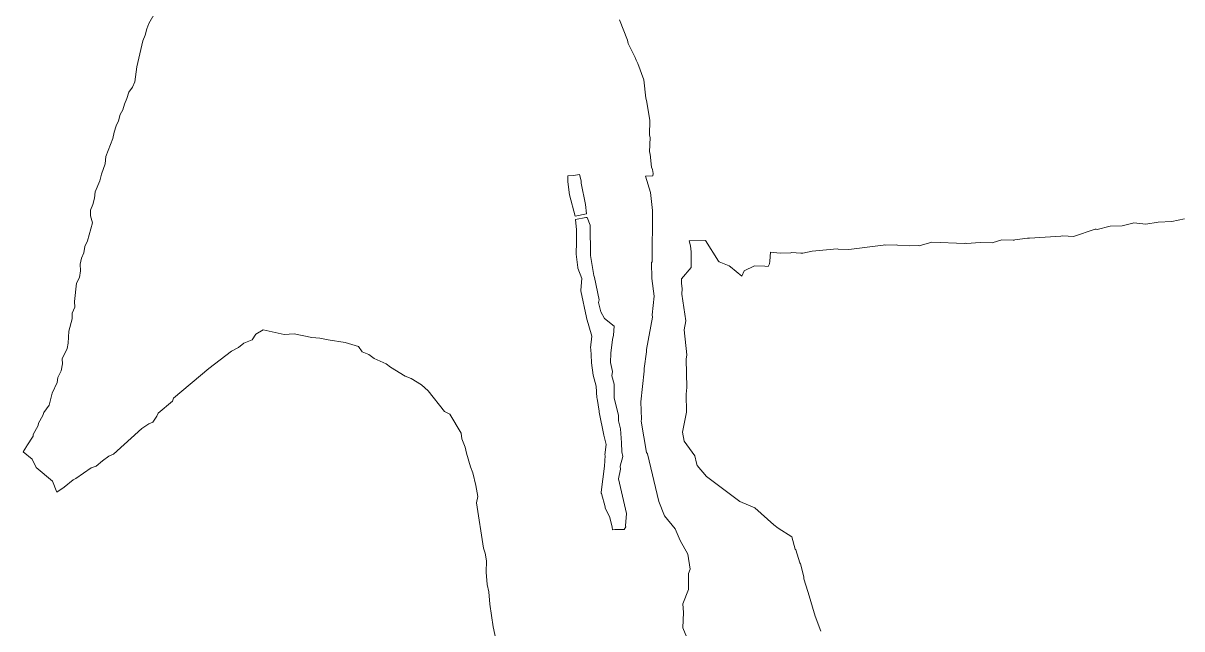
# Model space of a CAD drawing. Header units: metres. Extents: x 809241 to 811075, y 9156873 to 9158251.
# Drawn here: x 809379.8 to 809578.6, y 9157440.7 to 9157544.7 of the extents above; entities that cross this region are included whole.
import ezdxf

# ---------------------------------------------------------------- set-up
doc = ezdxf.new("R2010")
doc.units = ezdxf.units.M
doc.layers.add('C-TOPO-MAJR', color=9, linetype='Continuous')

msp = doc.modelspace()

# ---------------------------------------------------------------- linework, layer by layer
at = {"layer": 'C-TOPO-MAJR', "color": 9, "linetype": 'Continuous', "lineweight": 5}
for points, elevation in [([(809461.43, 9157436.54), (809460.44, 9157441.02), (809459.88, 9157444.93), (809459.71, 9157447.04), (809459.44, 9157448.26), (809459.24, 9157450.4), (809459.31, 9157452.35), (809459.09, 9157453.64), (809458.82, 9157454.5), (809457.59, 9157462.33), (809457.82, 9157463.38), (809457.48, 9157465.26), (809456.96, 9157467.45), (809456.57, 9157468.47), (809455.87, 9157470.81), (809455.64, 9157471.88), (809455.08, 9157473.3), (809454.97, 9157474.28), (809453.02, 9157477.52), (809452.13, 9157477.98), (809449.28, 9157481.53), (809448.14, 9157482.56), (809446.38, 9157483.63), (809445.35, 9157484.06), (809442.84, 9157485.6), (809442.07, 9157486.16), (809440.04, 9157487.1), (809439.15, 9157487.78), (809437.96, 9157488.26), (809437.37, 9157489.14), (809435.07, 9157489.86), (809432.17, 9157490.28), (809430.74, 9157490.59), (809429.32, 9157490.7), (809426.31, 9157491.31), (809424.59, 9157491.22), (809420.98, 9157492.03), (809419.73, 9157491.27), (809419.12, 9157490.27), (809417.66, 9157489.75), (809416.76, 9157489), (809415.54, 9157488.34), (809411.67, 9157485.39), (809405.61, 9157480.28), (809405.41, 9157479.77), (809402.98, 9157477.71), (809402.72, 9157477.16), (809402.04, 9157476.17), (809401.35, 9157475.87), (809400.18, 9157475.06), (809395.31, 9157470.65), (809394.52, 9157470.33), (809393.44, 9157469.54), (809392.36, 9157468.62), (809391.49, 9157468.32), (809388.85, 9157466.46), (809388.36, 9157466.24), (809386.84, 9157465.01), (809385.58, 9157464.12), (809384.82, 9157466.03), (809382.05, 9157468.39), (809381.36, 9157469.8), (809379.81, 9157471.06), (809380.38, 9157471.99), (809380.43, 9157472.09), (809381.5, 9157473.78), (809381.55, 9157474.06), (809382.37, 9157475.57), (809382.45, 9157476), (809383.18, 9157477.31), (809383.33, 9157477.84), (809384.27, 9157479.08), (809384.77, 9157481.13), (809385.64, 9157482.96), (809385.74, 9157483.81), (809386.31, 9157484.96), (809386.54, 9157486.15), (809386.52, 9157487.05), (809387.34, 9157488.83), (809387.51, 9157489.72), (809387.65, 9157491.81), (809388.19, 9157493.9), (809388.2, 9157494.9), (809388.66, 9157495.9), (809388.62, 9157496.88), (809388.96, 9157500.03), (809389.49, 9157501.01), (809389.67, 9157502.15), (809389.6, 9157503.27), (809389.83, 9157504.29), (809390.24, 9157505.24), (809390.4, 9157506.31), (809390.86, 9157507.32), (809391.73, 9157510.4), (809391.39, 9157511.57), (809391.34, 9157512.54), (809391.79, 9157513.52), (809392.07, 9157514.6), (809392.17, 9157515.73), (809392.95, 9157517.59), (809393.26, 9157518.74), (809393.88, 9157520.53), (809394, 9157521.75), (809395.2, 9157524.89), (809395.41, 9157525.94), (809395.74, 9157527.05), (809396.18, 9157527.91), (809396.46, 9157528.97), (809396.89, 9157529.76), (809397.22, 9157530.76), (809397.62, 9157531.72), (809397.94, 9157532.84), (809398.58, 9157533.67), (809398.97, 9157534.61), (809399.3, 9157537.19), (809400.35, 9157541.66), (809400.72, 9157542.63), (809401.01, 9157543.7), (809401.38, 9157544.62), (809402.46, 9157546.52)], 2750), ([(809494.53, 9157437.1), (809493, 9157440.82), (809493.12, 9157443.45), (809493.01, 9157444.94), (809494, 9157447.44), (809493.99, 9157450.15), (809494.25, 9157450.92), (809493.84, 9157453.49), (809492.56, 9157455.83), (809491.71, 9157457.83), (809489.84, 9157460.08), (809488.86, 9157462.54), (809486.96, 9157470.73), (809486.79, 9157470.97), (809485.83, 9157476.35), (809485.88, 9157476.65), (809485.78, 9157479.64), (809486.36, 9157484.93), (809486.34, 9157485.37), (809486.78, 9157488.24), (809486.74, 9157488.62), (809487.79, 9157494.18), (809487.73, 9157494.56), (809488.06, 9157497.82), (809487.71, 9157500.83), (809487.63, 9157503.55), (809487.76, 9157503.71), (809487.8, 9157512.49), (809487.43, 9157515.61), (809486.58, 9157518.42), (809487.88, 9157518.44), (809487.91, 9157518.84), (809487.87, 9157519.2), (809487.8, 9157519.55), (809487.64, 9157519.96), (809487.39, 9157522.15), (809487.29, 9157522.55), (809487.39, 9157525.02), (809487.26, 9157525.43), (809487.36, 9157527.99), (809486.78, 9157531.39), (809486.65, 9157531.8), (809486.32, 9157534.96), (809485.3, 9157537.73), (809485.01, 9157538.3), (809484.84, 9157538.75), (809483.62, 9157541.17), (809483.48, 9157541.75), (809482.14, 9157545.22)], 2740), ([(809516.7, 9157440.26), (809515.72, 9157442.85), (809514.53, 9157446.93), (809514.46, 9157447.11), (809513.79, 9157449.23), (809513.78, 9157449.42), (809513.74, 9157449.62), (809513.18, 9157451.81), (809513.1, 9157452), (809512.38, 9157454.21), (809512.25, 9157454.37), (809511.69, 9157456.44), (809509.34, 9157457.95), (809508.62, 9157458.51), (809505.35, 9157461.45), (809502.77, 9157462.56), (809497.05, 9157466.83), (809495.48, 9157468.72), (809495.33, 9157469.1), (809495.04, 9157470.36), (809493.24, 9157472.89), (809492.96, 9157474.43), (809493.62, 9157477.89), (809493.59, 9157480.97), (809493.71, 9157482.1), (809493.6, 9157487), (809493.7, 9157487.72), (809493.25, 9157492.03), (809493.53, 9157493.53), (809492.81, 9157498.13), (809492.9, 9157499.08), (809492.8, 9157499.97), (809492.78, 9157500.76), (809494.43, 9157502.69), (809494.44, 9157505.43), (809494.33, 9157506.41), (809494.06, 9157507.29), (809496.88, 9157507.33), (809499.11, 9157503.81), (809499.26, 9157503.67), (809500.93, 9157503.02), (809501.16, 9157502.8), (809503.14, 9157501.2), (809503.54, 9157502.13), (809505.28, 9157502.98), (809507.05, 9157502.97), (809507.63, 9157502.88), (809507.89, 9157503.34), (809507.95, 9157503.78), (809508.07, 9157505.37), (809509.71, 9157505.18), (809511.53, 9157505.24), (809511.62, 9157505.27), (809513.25, 9157505.16), (809513.36, 9157505.19), (809513.48, 9157505.2), (809513.59, 9157505.18), (809515.17, 9157505.5), (809519.5, 9157505.91), (809519.64, 9157505.88), (809521.48, 9157505.78), (809527.39, 9157506.54), (809527.54, 9157506.59), (809527.7, 9157506.56), (809529.71, 9157506.59), (809529.83, 9157506.57), (809531.84, 9157506.42), (809533.42, 9157506.51), (809533.57, 9157506.46), (809535.74, 9157507.09), (809541.39, 9157506.84), (809541.55, 9157506.88), (809541.7, 9157506.85), (809544.02, 9157507.02), (809546.09, 9157506.96), (809547.73, 9157507.44), (809549.69, 9157507.4), (809549.84, 9157507.41), (809549.98, 9157507.45), (809552.16, 9157507.74), (809552.47, 9157507.74), (809557.88, 9157508.08), (809558.21, 9157508.15), (809560.05, 9157508.06), (809563.75, 9157509.3), (809563.94, 9157509.29), (809564.12, 9157509.23), (809566.34, 9157509.83), (809568.39, 9157509.88), (809570.21, 9157510.31), (809570.38, 9157510.38), (809572.44, 9157510.17), (809574.57, 9157510.52), (809576.89, 9157510.64), (809579.07, 9157511.08)], 2730)]:
    msp.add_lwpolyline(points, dxfattribs=dict(at, elevation=elevation))
at = {"layer": 'C-TOPO-MAJR', "color": 9, "linetype": 'Continuous', "lineweight": 5, "elevation": 2740}
for points in [[(809473.53, 9157515.2), (809474.5, 9157511.51), (809476.46, 9157511.92), (809476.3, 9157513.51), (809475.55, 9157517.19), (809475.55, 9157517.62), (809475.28, 9157518.67), (809474.26, 9157518.51), (809473.29, 9157518.43), (809473.28, 9157517.44), (809473.53, 9157515.2), (809473.53, 9157515.2)], [(809480.91, 9157457.69), (809481.35, 9157457.73), (809482.92, 9157457.74), (809483.21, 9157458.19), (809483.14, 9157458.34), (809483.33, 9157460.5), (809481.99, 9157466.42), (809482.33, 9157468.06), (809482.23, 9157468.62), (809482.7, 9157470.29), (809482.51, 9157471.09), (809482.5, 9157472.62), (809482.29, 9157475), (809481.99, 9157476.39), (809481.94, 9157477.29), (809481.24, 9157480.32), (809481.22, 9157482.67), (809480.81, 9157484.14), (809480.96, 9157484.87), (809480.6, 9157486.4), (809480.64, 9157487.99), (809480.95, 9157490.35), (809481.11, 9157491.1), (809481.21, 9157492.63), (809479.58, 9157493.95), (809478.92, 9157495.11), (809478.55, 9157496.7), (809478.64, 9157497.16), (809477.87, 9157501.01), (809477.71, 9157501.35), (809477.14, 9157504.76), (809477.09, 9157509.96), (809476.57, 9157511.31), (809476.37, 9157511.29), (809474.61, 9157510.94), (809474.77, 9157509.17), (809474.78, 9157509.12), (809474.73, 9157507.17), (809474.74, 9157507.11), (809474.71, 9157504.98), (809474.99, 9157502.72), (809474.99, 9157502.62), (809475.65, 9157500.84), (809475.48, 9157498.83), (809475.49, 9157498.75), (809475.48, 9157498.68), (809476.45, 9157494.15), (809476.45, 9157494.07), (809477.41, 9157490.91), (809477.15, 9157488.94), (809477.17, 9157488.86), (809477.2, 9157488.77), (809477.33, 9157486.44), (809477.32, 9157486.37), (809477.59, 9157484.2), (809478.15, 9157482.35), (809478.26, 9157480.31), (809478.29, 9157480.23), (809478.65, 9157478.03), (809478.63, 9157477.93), (809478.67, 9157477.85), (809479.42, 9157473.94), (809479.86, 9157472.31), (809479.62, 9157470.53), (809479.65, 9157470.41), (809479.56, 9157468.59), (809479, 9157464.14), (809479, 9157463.98), (809479.02, 9157463.88), (809479.67, 9157461.61), (809479.67, 9157461.52), (809479.68, 9157461.43), (809480.47, 9157459.8), (809480.86, 9157458.15), (809480.91, 9157457.69)]]:
    msp.add_lwpolyline(points, close=True, dxfattribs=at)

doc.saveas('drawing.dxf')
